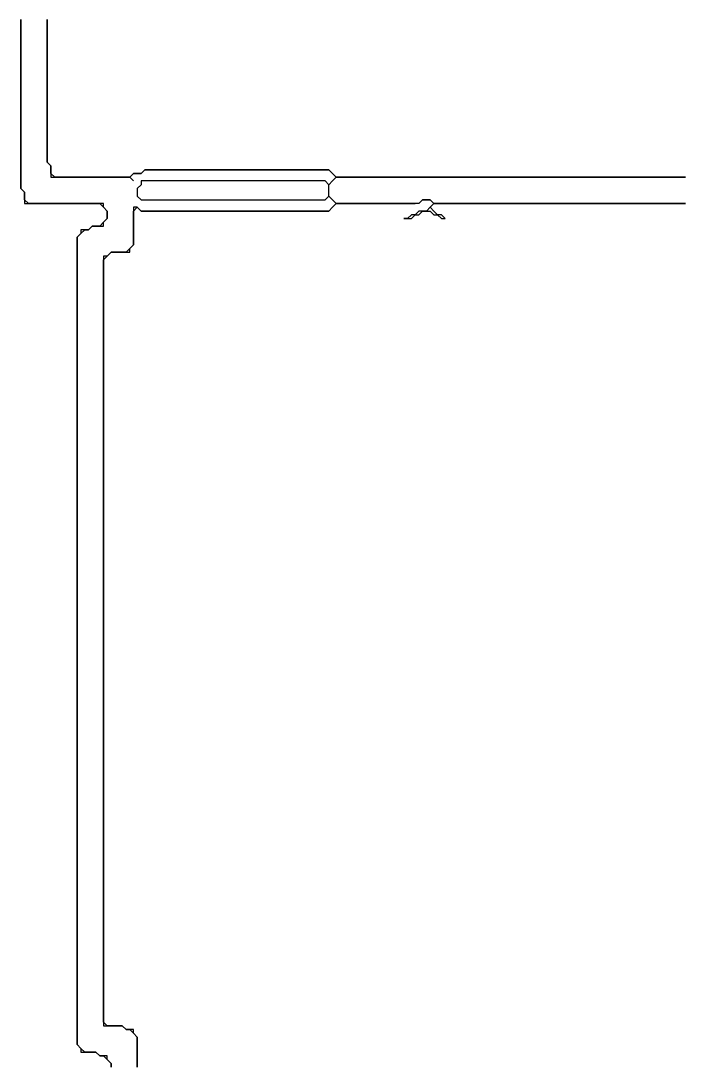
# Model space of a CAD drawing. Header units: metres. Extents: x 39 to 1548, y -1178 to -105.
# Drawn here: x 426 to 602.9, y -661.7 to -383.4 of the extents above; entities that cross this region are included whole.
import ezdxf

# ---------------------------------------------------------------- set-up
doc = ezdxf.new("R2010")
doc.units = ezdxf.units.M

msp = doc.modelspace()

# ---------------------------------------------------------------- linework, layer by layer
for points in [[(450, -662), (450, -661), (449, -660), (449, -659), (448, -659), (447, -659), (446, -658), (445, -658), (444, -658), (443, -658), (442, -657), (441, -656), (441, -655), (441, -654), (441, -653), (441, -652), (441, -651), (441, -650), (441, -649), (441, -648), (441, -647), (441, -646), (441, -645), (441, -644), (441, -643), (441, -642), (441, -641), (441, -640), (441, -639), (441, -638), (441, -637), (441, -636), (441, -635), (441, -634), (441, -633), (441, -632), (441, -631), (441, -630), (441, -629), (441, -628), (441, -627), (441, -626), (441, -625), (441, -624), (441, -623), (441, -622), (441, -621), (441, -620), (441, -619), (441, -618), (441, -617), (441, -616), (441, -615), (441, -614), (441, -613), (441, -612), (441, -611), (441, -610), (441, -609), (441, -608), (441, -607), (441, -606), (441, -605), (441, -604), (441, -603), (441, -602), (441, -601), (441, -600), (441, -599), (441, -598), (441, -597), (441, -596), (441, -595), (441, -594), (441, -593), (441, -592), (441, -591), (441, -590), (441, -589), (441, -588), (441, -587), (441, -586), (441, -585), (441, -584), (441, -583), (441, -582), (441, -581), (441, -580), (441, -579), (441, -578), (441, -577), (441, -576), (441, -575), (441, -574), (441, -573), (441, -572), (441, -571), (441, -570), (441, -569), (441, -568), (441, -567), (441, -566), (441, -565), (441, -564), (441, -563), (441, -562), (441, -561), (441, -560), (441, -559), (441, -558), (441, -557), (441, -556), (441, -555), (441, -554), (441, -553), (441, -552), (441, -551), (441, -550), (441, -549), (441, -548), (441, -547), (441, -546), (441, -545), (441, -544), (441, -543), (441, -542), (441, -541), (441, -540), (441, -539), (441, -538), (441, -537), (441, -536), (441, -535), (441, -534), (441, -533), (441, -532), (441, -531), (441, -530), (441, -529), (441, -528), (441, -527), (441, -526), (441, -525), (441, -524), (441, -523), (441, -522), (441, -521), (441, -520), (441, -519), (441, -518), (441, -517), (441, -516), (441, -515), (441, -514), (441, -513), (441, -512), (441, -511), (441, -510), (441, -509), (441, -508), (441, -507), (441, -506), (441, -505), (441, -504), (441, -503), (441, -502), (441, -501), (441, -500), (441, -499), (441, -498), (441, -497), (441, -496), (441, -495), (441, -494), (441, -493), (441, -492), (441, -491), (441, -490), (441, -489), (441, -488), (441, -487), (441, -486), (441, -485), (441, -484), (441, -483), (441, -482), (441, -481), (441, -480), (441, -479), (441, -478), (441, -477), (441, -476), (441, -475), (441, -474), (441, -473), (441, -472), (441, -471), (441, -470), (441, -469), (441, -468), (441, -467), (441, -466), (441, -465), (441, -464), (441, -463), (441, -462), (441, -461), (441, -460), (441, -459), (441, -458), (441, -457), (441, -456), (441, -455), (441, -454), (441, -453), (441, -452), (441, -451), (441, -450), (441, -449), (441, -448), (441, -447), (441, -446), (441, -445), (441, -444), (441, -443), (441, -442), (441, -441), (442, -440), (443, -439), (444, -439), (445, -438), (446, -438), (447, -438), (448, -438), (448, -437), (449, -436), (449, -435), (449, -434), (448, -433), (448, -432), (447, -432), (446, -432), (445, -432), (444, -432), (443, -432), (442, -432), (441, -432), (440, -432), (439, -432), (438, -432), (437, -432), (436, -432), (435, -432), (434, -432), (433, -432), (432, -432), (431, -432), (430, -432), (429, -432), (428, -432), (427, -431), (427, -430), (427, -429), (426, -428), (426, -427), (426, -426), (426, -425), (426, -424), (426, -423), (426, -422), (426, -421), (426, -420), (426, -419), (426, -418), (426, -417), (426, -416), (426, -415), (426, -414), (426, -413), (426, -412), (426, -411), (426, -410), (426, -409), (426, -408), (426, -407), (426, -406), (426, -405), (426, -404), (426, -403), (426, -402), (426, -401), (426, -400), (426, -399), (426, -398), (426, -397), (426, -396), (426, -395), (426, -394), (426, -393), (426, -392), (426, -391), (426, -390), (426, -389), (426, -388), (426, -387), (426, -386), (426, -385), (426, -384), (426, -383)], [(426, -383), (426, -384), (426, -385), (426, -386), (426, -387), (426, -388), (426, -389), (426, -390), (426, -391), (426, -392), (426, -393), (426, -394), (426, -395), (426, -396), (426, -397), (426, -398), (426, -399), (426, -400), (426, -401), (426, -402), (426, -403), (426, -404), (426, -405), (426, -406), (426, -407), (426, -408), (426, -409), (426, -410), (426, -411), (426, -412), (426, -413), (426, -414), (426, -415), (426, -416), (426, -417), (426, -418), (426, -419), (426, -420), (426, -421), (426, -422), (426, -423), (426, -424), (426, -425), (426, -426), (426, -427), (426, -428), (427, -429), (427, -430), (427, -431), (427, -432), (428, -432), (429, -432), (430, -432), (431, -432), (432, -432), (433, -432), (434, -432), (435, -432), (436, -432), (437, -432), (438, -432), (439, -432), (440, -432), (441, -432), (442, -432), (443, -432), (444, -432), (445, -432), (446, -432), (447, -432), (448, -433), (449, -434), (449, -435), (449, -436), (448, -437), (447, -438), (446, -438), (445, -438), (444, -439), (443, -439), (442, -439), (442, -440), (441, -441), (441, -442), (441, -443), (441, -444), (441, -445), (441, -446), (441, -447), (441, -448), (441, -449), (441, -450), (441, -451), (441, -452), (441, -453), (441, -454), (441, -455), (441, -456), (441, -457), (441, -458), (441, -459), (441, -460), (441, -461), (441, -462), (441, -463), (441, -464), (441, -465), (441, -466), (441, -467), (441, -468), (441, -469), (441, -470), (441, -471), (441, -472), (441, -473), (441, -474), (441, -475), (441, -476), (441, -477), (441, -478), (441, -479), (441, -480), (441, -481), (441, -482), (441, -483), (441, -484), (441, -485), (441, -486), (441, -487), (441, -488), (441, -489), (441, -490), (441, -491), (441, -492), (441, -493), (441, -494), (441, -495), (441, -496), (441, -497), (441, -498), (441, -499), (441, -500), (441, -501), (441, -502), (441, -503), (441, -504), (441, -505), (441, -506), (441, -507), (441, -508), (441, -509), (441, -510), (441, -511), (441, -512), (441, -513), (441, -514), (441, -515), (441, -516), (441, -517), (441, -518), (441, -519), (441, -520), (441, -521), (441, -522), (441, -523), (441, -524), (441, -525), (441, -526), (441, -527), (441, -528), (441, -529), (441, -530), (441, -531), (441, -532), (441, -533), (441, -534), (441, -535), (441, -536), (441, -537), (441, -538), (441, -539), (441, -540), (441, -541), (441, -542), (441, -543), (441, -544), (441, -545), (441, -546), (441, -547), (441, -548), (441, -549), (441, -550), (441, -551), (441, -552), (441, -553), (441, -554), (441, -555), (441, -556), (441, -557), (441, -558), (441, -559), (441, -560), (441, -561), (441, -562), (441, -563), (441, -564), (441, -565), (441, -566), (441, -567), (441, -568), (441, -569), (441, -570), (441, -571), (441, -572), (441, -573), (441, -574), (441, -575), (441, -576), (441, -577), (441, -578), (441, -579), (441, -580), (441, -581), (441, -582), (441, -583), (441, -584), (441, -585), (441, -586), (441, -587), (441, -588), (441, -589), (441, -590), (441, -591), (441, -592), (441, -593), (441, -594), (441, -595), (441, -596), (441, -597), (441, -598), (441, -599), (441, -600), (441, -601), (441, -602), (441, -603), (441, -604), (441, -605), (441, -606), (441, -607), (441, -608), (441, -609), (441, -610), (441, -611), (441, -612), (441, -613), (441, -614), (441, -615), (441, -616), (441, -617), (441, -618), (441, -619), (441, -620), (441, -621), (441, -622), (441, -623), (441, -624), (441, -625), (441, -626), (441, -627), (441, -628), (441, -629), (441, -630), (441, -631), (441, -632), (441, -633), (441, -634), (441, -635), (441, -636), (441, -637), (441, -638), (441, -639), (441, -640), (441, -641), (441, -642), (441, -643), (441, -644), (441, -645), (441, -646), (441, -647), (441, -648), (441, -649), (441, -650), (441, -651), (441, -652), (441, -653), (441, -654), (441, -655), (441, -656), (442, -657), (442, -658), (443, -658), (444, -658), (445, -658), (446, -658), (447, -659), (448, -659), (449, -660), (450, -661), (450, -662)], [(603, -425), (602, -425), (601, -425), (600, -425), (599, -425), (598, -425), (597, -425), (596, -425), (595, -425), (594, -425), (593, -425), (592, -425), (591, -425), (590, -425), (589, -425), (588, -425), (587, -425), (586, -425), (585, -425), (584, -425), (583, -425), (582, -425), (581, -425), (580, -425), (579, -425), (578, -425), (577, -425), (576, -425), (575, -425), (574, -425), (573, -425), (572, -425), (571, -425), (570, -425), (569, -425), (568, -425), (567, -425), (566, -425), (565, -425), (564, -425), (563, -425), (562, -425), (561, -425), (560, -425), (559, -425), (558, -425), (557, -425), (556, -425), (555, -425), (554, -425), (553, -425), (552, -425), (551, -425), (550, -425), (549, -425), (548, -425), (547, -425), (546, -425), (545, -425), (544, -425), (543, -425), (542, -425), (541, -425), (540, -425), (539, -425), (538, -425), (537, -425), (536, -425), (535, -425), (534, -425), (533, -425), (532, -425), (531, -425), (530, -425), (529, -425), (528, -425), (527, -425), (526, -425), (525, -425), (524, -425), (523, -425), (522, -425), (521, -425), (520, -425), (519, -425), (518, -425), (517, -425), (516, -425), (515, -425), (514, -425), (513, -425), (512, -425), (511, -425), (510, -425), (509, -424), (508, -423), (507, -423), (506, -423), (505, -423), (504, -423), (503, -423), (502, -423), (501, -423), (500, -423), (499, -423), (498, -423), (497, -423), (496, -423), (495, -423), (494, -423), (493, -423), (492, -423), (491, -423), (490, -423), (489, -423), (488, -423), (487, -423), (486, -423), (485, -423), (484, -423), (483, -423), (482, -423), (481, -423), (480, -423), (479, -423), (478, -423), (477, -423), (476, -423), (475, -423), (474, -423), (473, -423), (472, -423), (471, -423), (470, -423), (469, -423), (468, -423), (467, -423), (466, -423), (465, -423), (464, -423), (463, -423), (462, -423), (461, -423), (460, -423), (459, -423), (458, -424), (457, -424), (456, -424), (455, -425), (454, -425), (453, -425), (452, -425), (451, -425), (450, -425), (449, -425), (448, -425), (447, -425), (446, -425), (445, -425), (444, -425), (443, -425), (442, -425), (441, -425), (440, -425), (439, -425), (438, -425), (437, -425), (436, -425), (435, -425), (434, -424), (434, -423), (434, -422), (433, -421), (433, -420), (433, -419), (433, -418), (433, -417), (433, -416), (433, -415), (433, -414), (433, -413), (433, -412), (433, -411), (433, -410), (433, -409), (433, -408), (433, -407), (433, -406), (433, -405), (433, -404), (433, -403), (433, -402), (433, -401), (433, -400), (433, -399), (433, -398), (433, -397), (433, -396), (433, -395), (433, -394), (433, -393), (433, -392), (433, -391), (433, -390), (433, -389), (433, -388), (433, -387), (433, -386), (433, -385), (433, -384), (433, -383)], [(433, -383), (433, -384), (433, -385), (433, -386), (433, -387), (433, -388), (433, -389), (433, -390), (433, -391), (433, -392), (433, -393), (433, -394), (433, -395), (433, -396), (433, -397), (433, -398), (433, -399), (433, -400), (433, -401), (433, -402), (433, -403), (433, -404), (433, -405), (433, -406), (433, -407), (433, -408), (433, -409), (433, -410), (433, -411), (433, -412), (433, -413), (433, -414), (433, -415), (433, -416), (433, -417), (433, -418), (433, -419), (433, -420), (433, -421), (434, -422), (434, -423), (434, -424), (434, -425), (435, -425), (436, -425), (437, -425), (438, -425), (439, -425), (440, -425), (441, -425), (442, -425), (443, -425), (444, -425), (445, -425), (446, -425), (447, -425), (448, -425), (449, -425), (450, -425), (451, -425), (452, -425), (453, -425), (454, -425), (455, -425), (456, -426), (455, -425), (456, -424), (457, -424), (458, -424), (459, -423), (460, -423), (461, -423), (462, -423), (463, -423), (464, -423), (465, -423), (466, -423), (467, -423), (468, -423), (469, -423), (470, -423), (471, -423), (472, -423), (473, -423), (474, -423), (475, -423), (476, -423), (477, -423), (478, -423), (479, -423), (480, -423), (481, -423), (482, -423), (483, -423), (484, -423), (485, -423), (486, -423), (487, -423), (488, -423), (489, -423), (490, -423), (491, -423), (492, -423), (493, -423), (494, -423), (495, -423), (496, -423), (497, -423), (498, -423), (499, -423), (500, -423), (501, -423), (502, -423), (503, -423), (504, -423), (505, -423), (506, -423), (507, -423), (508, -423), (509, -424), (510, -425), (509, -426), (508, -427), (507, -426), (506, -426), (505, -426), (504, -426), (503, -426), (502, -426), (501, -426), (500, -426), (499, -426), (498, -426), (497, -426), (496, -426), (495, -426), (494, -426), (493, -426), (492, -426), (491, -426), (490, -426), (489, -426), (488, -426), (487, -426), (486, -426), (485, -426), (484, -426), (483, -426), (482, -426), (481, -426), (480, -426), (479, -426), (478, -426), (477, -426), (476, -426), (475, -426), (474, -426), (473, -426), (472, -426), (471, -426), (470, -426), (469, -426), (468, -426), (467, -426), (466, -426), (465, -426), (464, -426), (463, -426), (462, -426), (461, -426), (460, -426), (459, -426), (458, -426), (458, -427), (457, -428), (457, -429), (457, -430), (458, -431), (459, -431), (460, -431), (461, -431), (462, -431), (463, -431), (464, -431), (465, -431), (466, -431), (467, -431), (468, -431), (469, -431), (470, -431), (471, -431), (472, -431), (473, -431), (474, -431), (475, -431), (476, -431), (477, -431), (478, -431), (479, -431), (480, -431), (481, -431), (482, -431), (483, -431), (484, -431), (485, -431), (486, -431), (487, -431), (488, -431), (489, -431), (490, -431), (491, -431), (492, -431), (493, -431), (494, -431), (495, -431), (496, -431), (497, -431), (498, -431), (499, -431), (500, -431), (501, -431), (502, -431), (503, -431), (504, -431), (505, -431), (506, -431), (507, -431), (508, -430), (509, -431), (510, -432), (509, -433), (508, -434), (507, -434), (506, -434), (505, -434), (504, -434), (503, -434), (502, -434), (501, -434), (500, -434), (499, -434), (498, -434), (497, -434), (496, -434), (495, -434), (494, -434), (493, -434), (492, -434), (491, -434), (490, -434), (489, -434), (488, -434), (487, -434), (486, -434), (485, -434), (484, -434), (483, -434), (482, -434), (481, -434), (480, -434), (479, -434), (478, -434), (477, -434), (476, -434), (475, -434), (474, -434), (473, -434), (472, -434), (471, -434), (470, -434), (469, -434), (468, -434), (467, -434), (466, -434), (465, -434), (464, -434), (463, -434), (462, -434), (461, -434), (460, -434), (459, -434), (458, -434), (457, -433), (456, -433), (456, -434), (456, -435), (456, -436), (456, -437), (456, -438), (456, -439), (456, -440), (456, -441), (456, -442), (456, -443), (455, -444), (454, -445), (453, -445), (452, -445), (451, -445), (450, -445), (449, -446), (448, -446), (448, -447), (448, -448), (448, -449), (448, -450), (448, -451), (448, -452), (448, -453), (448, -454), (448, -455), (448, -456), (448, -457), (448, -458), (448, -459), (448, -460), (448, -461), (448, -462), (448, -463), (448, -464), (448, -465), (448, -466), (448, -467), (448, -468), (448, -469), (448, -470), (448, -471), (448, -472), (448, -473), (448, -474), (448, -475), (448, -476), (448, -477), (448, -478), (448, -479), (448, -480), (448, -481), (448, -482), (448, -483), (448, -484), (448, -485), (448, -486), (448, -487), (448, -488), (448, -489), (448, -490), (448, -491), (448, -492), (448, -493), (448, -494), (448, -495), (448, -496), (448, -497), (448, -498), (448, -499), (448, -500), (448, -501), (448, -502), (448, -503), (448, -504), (448, -505), (448, -506), (448, -507), (448, -508), (448, -509), (448, -510), (448, -511), (448, -512), (448, -513), (448, -514), (448, -515), (448, -516), (448, -517), (448, -518), (448, -519), (448, -520), (448, -521), (448, -522), (448, -523), (448, -524), (448, -525), (448, -526), (448, -527), (448, -528), (448, -529), (448, -530), (448, -531), (448, -532), (448, -533), (448, -534), (448, -535), (448, -536), (448, -537), (448, -538), (448, -539), (448, -540), (448, -541), (448, -542), (448, -543), (448, -544), (448, -545), (448, -546), (448, -547), (448, -548), (448, -549), (448, -550), (448, -551), (448, -552), (448, -553), (448, -554), (448, -555), (448, -556), (448, -557), (448, -558), (448, -559), (448, -560), (448, -561), (448, -562), (448, -563), (448, -564), (448, -565), (448, -566), (448, -567), (448, -568), (448, -569), (448, -570), (448, -571), (448, -572), (448, -573), (448, -574), (448, -575), (448, -576), (448, -577), (448, -578), (448, -579), (448, -580), (448, -581), (448, -582), (448, -583), (448, -584), (448, -585), (448, -586), (448, -587), (448, -588), (448, -589), (448, -590), (448, -591), (448, -592), (448, -593), (448, -594), (448, -595), (448, -596), (448, -597), (448, -598), (448, -599), (448, -600), (448, -601), (448, -602), (448, -603), (448, -604), (448, -605), (448, -606), (448, -607), (448, -608), (448, -609), (448, -610), (448, -611), (448, -612), (448, -613), (448, -614), (448, -615), (448, -616), (448, -617), (448, -618), (448, -619), (448, -620), (448, -621), (448, -622), (448, -623), (448, -624), (448, -625), (448, -626), (448, -627), (448, -628), (448, -629), (448, -630), (448, -631), (448, -632), (448, -633), (448, -634), (448, -635), (448, -636), (448, -637), (448, -638), (448, -639), (448, -640), (448, -641), (448, -642), (448, -643), (448, -644), (448, -645), (448, -646), (448, -647), (448, -648), (448, -649), (448, -650), (448, -651), (449, -651), (450, -651), (451, -651), (452, -651), (453, -651), (454, -652), (455, -652), (456, -653), (457, -654), (457, -655), (457, -656), (457, -657), (457, -658), (457, -659), (457, -660), (457, -661), (457, -662)], [(603, -432), (602, -432), (601, -432), (600, -432), (599, -432), (598, -432), (597, -432), (596, -432), (595, -432), (594, -432), (593, -432), (592, -432), (591, -432), (590, -432), (589, -432), (588, -432), (587, -432), (586, -432), (585, -432), (584, -432), (583, -432), (582, -432), (581, -432), (580, -432), (579, -432), (578, -432), (577, -432), (576, -432), (575, -432), (574, -432), (573, -432), (572, -432), (571, -432), (570, -432), (569, -432), (568, -432), (567, -432), (566, -432), (565, -432), (564, -432), (563, -432), (562, -432), (561, -432), (560, -432), (559, -432), (558, -432), (557, -432), (556, -432), (555, -432), (554, -432), (553, -432), (552, -432), (551, -432), (550, -432), (549, -432), (548, -432), (547, -432), (546, -432), (545, -432), (544, -432), (543, -432), (542, -432), (541, -432), (540, -432), (539, -432), (538, -432), (537, -432), (536, -432), (535, -431), (534, -431), (533, -431), (532, -432), (531, -432), (530, -432), (529, -432), (528, -432), (527, -432), (526, -432), (525, -432), (524, -432), (523, -432), (522, -432), (521, -432), (520, -432), (519, -432), (518, -432), (517, -432), (516, -432), (515, -432), (514, -432), (513, -432), (512, -432), (511, -432), (510, -432), (509, -431), (508, -430), (508, -429), (508, -428), (508, -427), (509, -426), (510, -425), (511, -425), (512, -425), (513, -425), (514, -425), (515, -425), (516, -425), (517, -425), (518, -425), (519, -425), (520, -425), (521, -425), (522, -425), (523, -425), (524, -425), (525, -425), (526, -425), (527, -425), (528, -425), (529, -425), (530, -425), (531, -425), (532, -425), (533, -425), (534, -425), (535, -425), (536, -425), (537, -425), (538, -425), (539, -425), (540, -425), (541, -425), (542, -425), (543, -425), (544, -425), (545, -425), (546, -425), (547, -425), (548, -425), (549, -425), (550, -425), (551, -425), (552, -425), (553, -425), (554, -425), (555, -425), (556, -425), (557, -425), (558, -425), (559, -425), (560, -425), (561, -425), (562, -425), (563, -425), (564, -425), (565, -425), (566, -425), (567, -425), (568, -425), (569, -425), (570, -425), (571, -425), (572, -425), (573, -425), (574, -425), (575, -425), (576, -425), (577, -425), (578, -425), (579, -425), (580, -425), (581, -425), (582, -425), (583, -425), (584, -425), (585, -425), (586, -425), (587, -425), (588, -425), (589, -425), (590, -425), (591, -425), (592, -425), (593, -425), (594, -425), (595, -425), (596, -425), (597, -425), (598, -425), (599, -425), (600, -425), (601, -425), (602, -425), (603, -425)], [(532, -432), (533, -431), (534, -431), (535, -431), (536, -432), (535, -433), (534, -434), (533, -434), (532, -434), (531, -435), (530, -435), (529, -436), (528, -436), (529, -436), (530, -436), (531, -435), (532, -435), (533, -434), (534, -434), (535, -434), (536, -435), (537, -435), (538, -436), (539, -436), (538, -435), (537, -435), (536, -434), (535, -433), (536, -432), (537, -432), (538, -432), (539, -432), (540, -432), (541, -432), (542, -432), (543, -432), (544, -432), (545, -432), (546, -432), (547, -432), (548, -432), (549, -432), (550, -432), (551, -432), (552, -432), (553, -432), (554, -432), (555, -432), (556, -432), (557, -432), (558, -432), (559, -432), (560, -432), (561, -432), (562, -432), (563, -432), (564, -432), (565, -432), (566, -432), (567, -432), (568, -432), (569, -432), (570, -432), (571, -432), (572, -432), (573, -432), (574, -432), (575, -432), (576, -432), (577, -432), (578, -432), (579, -432), (580, -432), (581, -432), (582, -432), (583, -432), (584, -432), (585, -432), (586, -432), (587, -432), (588, -432), (589, -432), (590, -432), (591, -432), (592, -432), (593, -432), (594, -432), (595, -432), (596, -432), (597, -432), (598, -432), (599, -432), (600, -432), (601, -432), (602, -432), (603, -432)], [(457, -662), (457, -661), (457, -660), (457, -659), (457, -658), (457, -657), (457, -656), (457, -655), (457, -654), (456, -653), (456, -652), (455, -652), (454, -652), (453, -651), (452, -651), (451, -651), (450, -651), (449, -651), (448, -650), (448, -649), (448, -648), (448, -647), (448, -646), (448, -645), (448, -644), (448, -643), (448, -642), (448, -641), (448, -640), (448, -639), (448, -638), (448, -637), (448, -636), (448, -635), (448, -634), (448, -633), (448, -632), (448, -631), (448, -630), (448, -629), (448, -628), (448, -627), (448, -626), (448, -625), (448, -624), (448, -623), (448, -622), (448, -621), (448, -620), (448, -619), (448, -618), (448, -617), (448, -616), (448, -615), (448, -614), (448, -613), (448, -612), (448, -611), (448, -610), (448, -609), (448, -608), (448, -607), (448, -606), (448, -605), (448, -604), (448, -603), (448, -602), (448, -601), (448, -600), (448, -599), (448, -598), (448, -597), (448, -596), (448, -595), (448, -594), (448, -593), (448, -592), (448, -591), (448, -590), (448, -589), (448, -588), (448, -587), (448, -586), (448, -585), (448, -584), (448, -583), (448, -582), (448, -581), (448, -580), (448, -579), (448, -578), (448, -577), (448, -576), (448, -575), (448, -574), (448, -573), (448, -572), (448, -571), (448, -570), (448, -569), (448, -568), (448, -567), (448, -566), (448, -565), (448, -564), (448, -563), (448, -562), (448, -561), (448, -560), (448, -559), (448, -558), (448, -557), (448, -556), (448, -555), (448, -554), (448, -553), (448, -552), (448, -551), (448, -550), (448, -549), (448, -548), (448, -547), (448, -546), (448, -545), (448, -544), (448, -543), (448, -542), (448, -541), (448, -540), (448, -539), (448, -538), (448, -537), (448, -536), (448, -535), (448, -534), (448, -533), (448, -532), (448, -531), (448, -530), (448, -529), (448, -528), (448, -527), (448, -526), (448, -525), (448, -524), (448, -523), (448, -522), (448, -521), (448, -520), (448, -519), (448, -518), (448, -517), (448, -516), (448, -515), (448, -514), (448, -513), (448, -512), (448, -511), (448, -510), (448, -509), (448, -508), (448, -507), (448, -506), (448, -505), (448, -504), (448, -503), (448, -502), (448, -501), (448, -500), (448, -499), (448, -498), (448, -497), (448, -496), (448, -495), (448, -494), (448, -493), (448, -492), (448, -491), (448, -490), (448, -489), (448, -488), (448, -487), (448, -486), (448, -485), (448, -484), (448, -483), (448, -482), (448, -481), (448, -480), (448, -479), (448, -478), (448, -477), (448, -476), (448, -475), (448, -474), (448, -473), (448, -472), (448, -471), (448, -470), (448, -469), (448, -468), (448, -467), (448, -466), (448, -465), (448, -464), (448, -463), (448, -462), (448, -461), (448, -460), (448, -459), (448, -458), (448, -457), (448, -456), (448, -455), (448, -454), (448, -453), (448, -452), (448, -451), (448, -450), (448, -449), (448, -448), (448, -447), (449, -446), (450, -445), (451, -445), (452, -445), (453, -445), (454, -445), (455, -445), (455, -444), (456, -443), (456, -442), (456, -441), (456, -440), (456, -439), (456, -438), (456, -437), (456, -436), (456, -435), (456, -434), (457, -433), (458, -434), (459, -434), (460, -434), (461, -434), (462, -434), (463, -434), (464, -434), (465, -434), (466, -434), (467, -434), (468, -434), (469, -434), (470, -434), (471, -434), (472, -434), (473, -434), (474, -434), (475, -434), (476, -434), (477, -434), (478, -434), (479, -434), (480, -434), (481, -434), (482, -434), (483, -434), (484, -434), (485, -434), (486, -434), (487, -434), (488, -434), (489, -434), (490, -434), (491, -434), (492, -434), (493, -434), (494, -434), (495, -434), (496, -434), (497, -434), (498, -434), (499, -434), (500, -434), (501, -434), (502, -434), (503, -434), (504, -434), (505, -434), (506, -434), (507, -434), (508, -434), (509, -433), (510, -432), (511, -432), (512, -432), (513, -432), (514, -432), (515, -432), (516, -432), (517, -432), (518, -432), (519, -432), (520, -432), (521, -432), (522, -432), (523, -432), (524, -432), (525, -432), (526, -432), (527, -432), (528, -432), (529, -432), (530, -432), (531, -432)]]:
    msp.add_lwpolyline(points)

doc.saveas('drawing.dxf')
